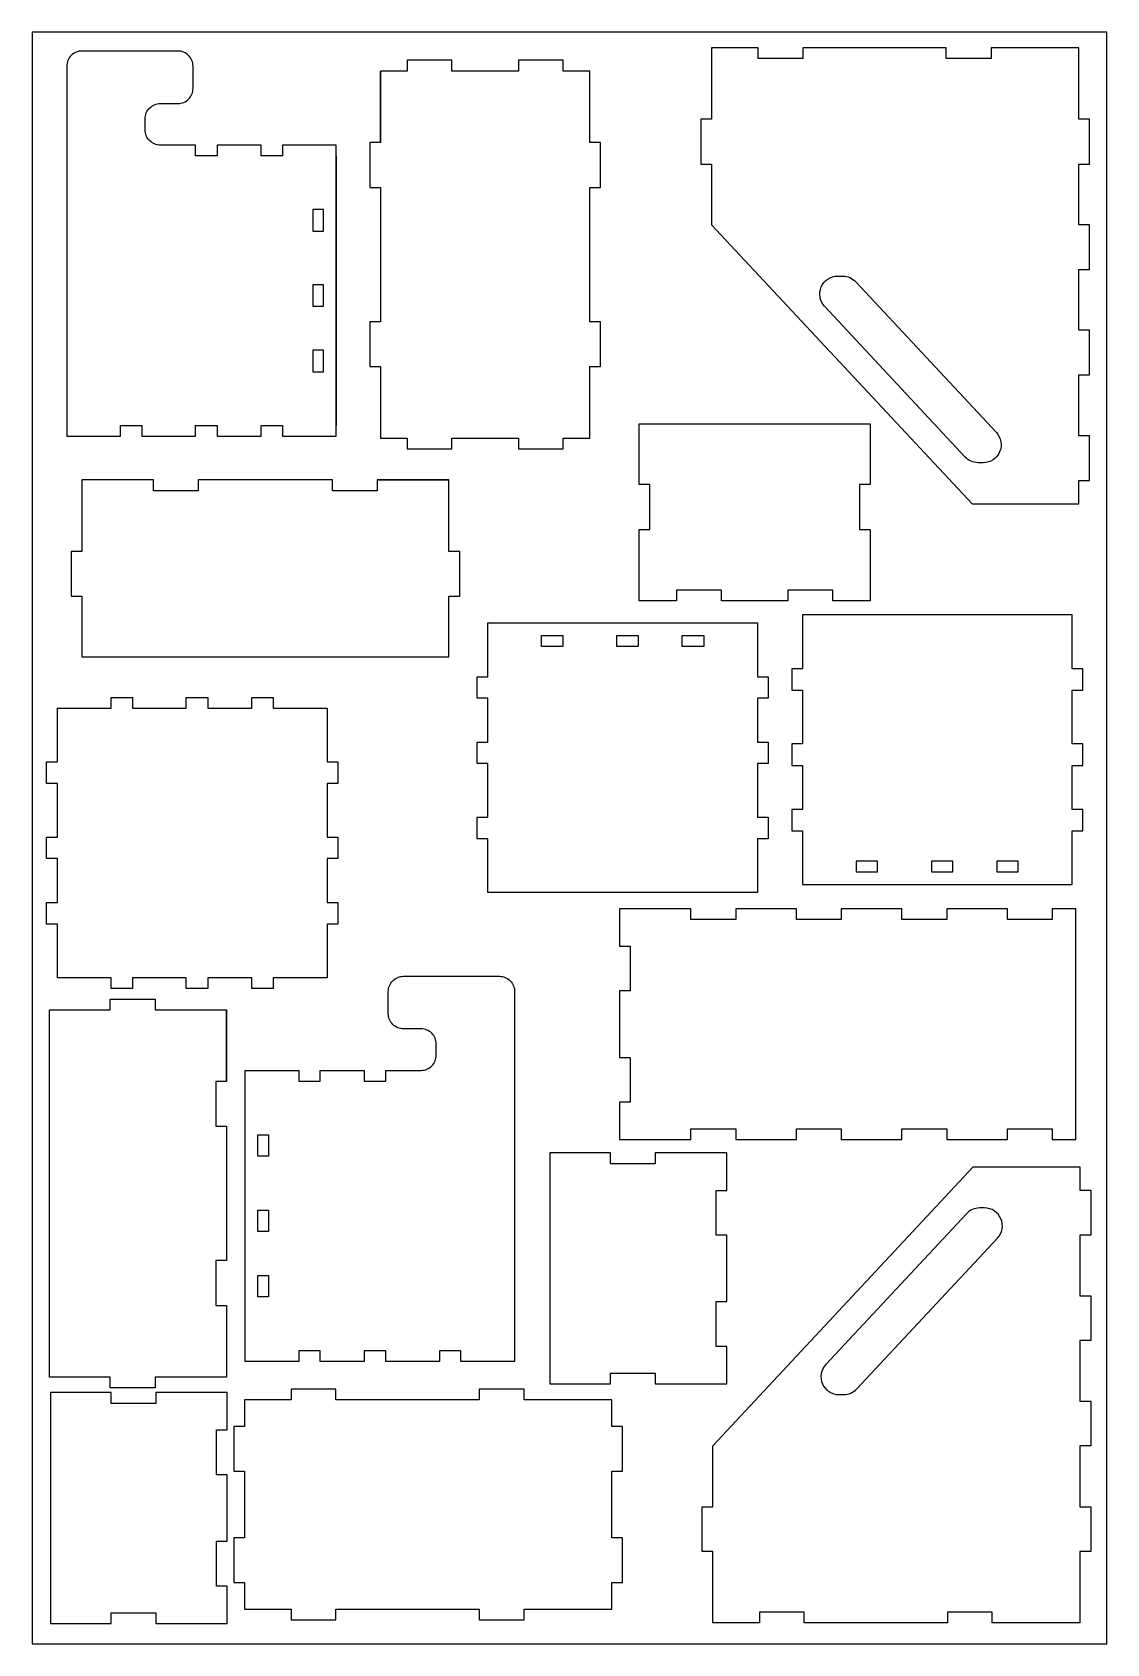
# Model space of a CAD drawing. Header units: millimetres. Extents: x 214 to 814, y 12174 to 13074.
import ezdxf

# ---------------------------------------------------------------- set-up
doc = ezdxf.new("R2010")
doc.units = ezdxf.units.MM
doc.header["$MEASUREMENT"] = 0
for name, color, linetype, true_color in [('Default', 178, 'Continuous', 0x000000), ('Hanging stuff', 5, 'Continuous', 0x0000ff), ('Layer 05', 7, 'Continuous', 0xffffff), ('Little drawers', 15, 'Continuous', 0xa43730)]:
    doc.layers.add(name, color=color, linetype=linetype, true_color=true_color)

msp = doc.modelspace()

# ---------------------------------------------------------------- linework, layer by layer
at = {"layer": 'Default'}
msp.add_lwpolyline([(214.28, 12173.68), (814.28, 12173.68), (814.28, 13073.68), (214.28, 13073.68)], close=True, dxfattribs=at)
at = {"layer": 'Hanging stuff'}
msp.add_line((384.08, 13004.66), (384.08, 12854.11), dxfattribs=at)
for points in [[(233.53, 13010.66), (233.53, 12848.11), (263.53, 12848.11), (263.53, 12854.11), (275.53, 12854.11), (275.53, 12848.11), (305.53, 12848.11), (305.53, 12854.11), (317.53, 12854.11), (317.53, 12848.11), (342.08, 12848.11), (342.08, 12854.11), (354.08, 12854.11), (354.08, 12848.11), (384.08, 12848.11), (384.08, 13010.66), (354.08, 13010.66), (354.08, 13004.66), (342.08, 13004.66), (342.08, 13010.66), (317.53, 13010.66), (317.53, 13004.66), (305.53, 13004.66), (305.53, 13010.66), (285.8, 13010.66, -0.414214), (277.31, 13019.16), (277.31, 13025.34, -0.414214), (285.8, 13033.84), (295.59, 13033.84, 0.414214), (304.09, 13042.33), (304.09, 13054.7, 0.414214), (295.59, 13063.19), (242.03, 13063.19, 0.414214), (233.53, 13054.7), (233.53, 12848.11)], [(483.65, 12493.92), (483.65, 12331.36), (453.65, 12331.36), (453.65, 12337.36), (441.65, 12337.36), (441.65, 12331.36), (411.65, 12331.36), (411.65, 12337.36), (399.65, 12337.36), (399.65, 12331.36), (375.1, 12331.36), (375.1, 12337.36), (363.1, 12337.36), (363.1, 12331.36), (333.1, 12331.36), (333.1, 12493.92), (363.1, 12493.92), (363.1, 12487.92), (375.1, 12487.92), (375.1, 12493.92), (399.65, 12493.92), (399.65, 12487.92), (411.65, 12487.92), (411.65, 12493.92), (431.38, 12493.92, 0.414214), (439.87, 12502.41), (439.87, 12508.6, 0.414214), (431.38, 12517.09), (421.59, 12517.09, -0.414214), (413.09, 12525.58), (413.09, 12537.95, -0.414214), (421.59, 12546.44), (475.15, 12546.44, -0.414214), (483.65, 12537.95), (483.65, 12331.36)]]:
    msp.add_lwpolyline(points, format="xyb", dxfattribs=at)
for points in [[(376.99, 12962.66), (376.99, 12974.66), (370.99, 12974.66), (370.99, 12962.66)], [(376.99, 12920.66), (376.99, 12932.66), (370.99, 12932.66), (370.99, 12920.66)], [(376.99, 12884.11), (376.99, 12896.11), (370.99, 12896.11), (370.99, 12884.11)], [(644.35, 12706.24), (644.35, 12676.24), (638.35, 12676.24), (638.35, 12664.24), (644.35, 12664.24), (644.35, 12639.69), (638.35, 12639.69), (638.35, 12627.69), (644.35, 12627.69), (644.35, 12597.69), (794.9, 12597.69), (794.9, 12627.69), (800.9, 12627.69), (800.9, 12639.69), (794.9, 12639.69), (794.9, 12664.24), (800.9, 12664.24), (800.9, 12676.24), (794.9, 12676.24), (794.9, 12706.24), (800.9, 12706.24), (800.9, 12718.24), (794.9, 12718.24), (794.9, 12748.24), (644.35, 12748.24), (644.35, 12718.24), (638.35, 12718.24), (638.35, 12706.24)], [(468.65, 12635.23), (468.65, 12665.23), (462.65, 12665.23), (462.65, 12677.23), (468.65, 12677.23), (468.65, 12701.78), (462.65, 12701.78), (462.65, 12713.78), (468.65, 12713.78), (468.65, 12743.78), (619.2, 12743.78), (619.2, 12713.78), (625.2, 12713.78), (625.2, 12701.78), (619.2, 12701.78), (619.2, 12677.23), (625.2, 12677.23), (625.2, 12665.23), (619.2, 12665.23), (619.2, 12635.23), (625.2, 12635.23), (625.2, 12623.23), (619.2, 12623.23), (619.2, 12593.23), (468.65, 12593.23), (468.65, 12623.23), (462.65, 12623.23), (462.65, 12635.23)], [(498.65, 12736.68), (510.65, 12736.68), (510.65, 12730.68), (498.65, 12730.68)], [(540.65, 12736.68), (552.65, 12736.68), (552.65, 12730.68), (540.65, 12730.68)], [(577.2, 12736.68), (589.2, 12736.68), (589.2, 12730.68), (577.2, 12730.68)], [(378.88, 12696.2), (378.88, 12666.2), (384.88, 12666.2), (384.88, 12654.2), (378.88, 12654.2), (378.88, 12624.2), (384.88, 12624.2), (384.88, 12612.2), (378.88, 12612.2), (378.88, 12587.64), (384.88, 12587.64), (384.88, 12575.64), (378.88, 12575.64), (378.88, 12545.64), (348.88, 12545.64), (348.88, 12539.64), (336.88, 12539.64), (336.88, 12545.64), (312.32, 12545.64), (312.32, 12539.64), (300.32, 12539.64), (300.32, 12545.64), (270.32, 12545.64), (270.32, 12539.64), (258.32, 12539.64), (258.32, 12545.64), (228.32, 12545.64), (228.32, 12575.64), (222.32, 12575.64), (222.32, 12587.64), (228.32, 12587.64), (228.32, 12612.2), (222.32, 12612.2), (222.32, 12624.2), (228.32, 12624.2), (228.32, 12654.2), (222.32, 12654.2), (222.32, 12666.2), (228.32, 12666.2), (228.32, 12696.2), (258.32, 12696.2), (258.32, 12702.2), (270.32, 12702.2), (270.32, 12696.2), (300.32, 12696.2), (300.32, 12702.2), (312.32, 12702.2), (312.32, 12696.2), (336.88, 12696.2), (336.88, 12702.2), (348.88, 12702.2), (348.88, 12696.2)], [(674.35, 12604.79), (686.35, 12604.79), (686.35, 12610.79), (674.35, 12610.79)], [(716.35, 12604.79), (728.35, 12604.79), (728.35, 12610.79), (716.35, 12610.79)], [(752.9, 12604.79), (764.9, 12604.79), (764.9, 12610.79), (752.9, 12610.79)], [(340.19, 12445.92), (340.19, 12457.92), (346.19, 12457.92), (346.19, 12445.92)], [(340.19, 12403.92), (340.19, 12415.92), (346.19, 12415.92), (346.19, 12403.92)], [(340.19, 12367.36), (340.19, 12379.36), (346.19, 12379.36), (346.19, 12367.36)]]:
    msp.add_lwpolyline(points, close=True, dxfattribs=at)
at = {"layer": 'Layer 05'}
for points in [[(739.09, 12810.22), (798.65, 12810.22), (798.65, 12823.37), (804.65, 12823.37), (804.65, 12848.37), (798.65, 12848.37), (798.65, 12882.28), (804.65, 12882.28), (804.65, 12907.28), (798.65, 12907.28), (798.65, 12941.18), (804.65, 12941.18), (804.65, 12966.18), (798.65, 12966.18), (798.65, 13000.09), (804.65, 13000.09), (804.65, 13025.09), (798.65, 13025.09), (798.65, 13065), (749.65, 13065), (749.65, 13059), (724.65, 13059), (724.65, 13065), (644.65, 13065), (644.56, 13059), (619.65, 13059), (619.65, 13065), (593.65, 13065), (593.65, 13025.09), (587.65, 13025.09), (587.65, 13000.09), (593.65, 13000.09), (593.65, 12966.18)], [(796.97, 12455.29), (796.97, 12584.2), (783.82, 12584.2), (783.82, 12578.2), (758.82, 12578.2), (758.82, 12584.2), (724.91, 12584.2), (724.91, 12578.2), (699.91, 12578.2), (699.91, 12584.2), (666.01, 12584.2), (666.01, 12578.2), (641.01, 12578.2), (641.01, 12584.2), (607.1, 12584.2), (607.1, 12578.2), (582.1, 12578.2), (582.1, 12584.2), (542.19, 12584.2), (542.19, 12563.32), (548.19, 12563.32), (548.19, 12538.32), (542.19, 12538.32), (542.19, 12501.17), (548.19, 12501.17), (548.19, 12476.17), (542.19, 12476.17), (542.19, 12455.29), (582.1, 12455.29), (582.1, 12461.29), (607.1, 12461.29), (607.1, 12455.29), (641.01, 12455.29), (641.01, 12461.29), (666.01, 12461.29), (666.01, 12455.29), (699.91, 12455.29), (699.91, 12461.29), (724.91, 12461.29), (724.91, 12455.29), (758.82, 12455.29), (758.82, 12461.29), (783.82, 12461.29), (783.82, 12455.29)], [(739.76, 12440.1), (799.32, 12440.1), (799.32, 12426.95), (805.32, 12426.95), (805.32, 12401.95), (799.32, 12401.95), (799.32, 12368.05), (805.32, 12368.05), (805.32, 12343.05), (799.32, 12343.05), (799.32, 12309.14), (805.32, 12309.14), (805.32, 12284.14), (799.32, 12284.14), (799.32, 12250.23), (805.32, 12250.23), (805.32, 12225.23), (799.32, 12225.23), (799.32, 12185.33), (750.32, 12185.33), (750.32, 12191.33), (725.32, 12191.33), (725.32, 12185.33), (645.32, 12185.33), (645.23, 12191.33), (620.32, 12191.33), (620.32, 12185.33), (594.32, 12185.33), (594.32, 12225.23), (588.32, 12225.23), (588.32, 12250.23), (594.32, 12250.23), (594.32, 12284.14)], [(224.39, 12313.95), (224.39, 12185.04), (258.3, 12185.04), (258.3, 12191.04), (283.3, 12191.04), (283.3, 12185.04), (323.21, 12185.04), (323.21, 12205.92), (317.21, 12205.92), (317.21, 12230.92), (323.21, 12230.92), (323.21, 12268.07), (317.21, 12268.07), (317.21, 12293.07), (323.21, 12293.07), (323.21, 12313.95), (283.3, 12313.95), (283.3, 12307.95), (258.3, 12307.95), (258.3, 12313.95)], [(383.89, 12315.95), (358.89, 12315.95), (358.89, 12309.95), (332.89, 12309.95), (332.89, 12295.07), (326.89, 12295.07), (326.89, 12270.07), (332.89, 12270.07), (332.89, 12232.92), (326.89, 12232.92), (326.89, 12207.92), (332.89, 12207.92), (332.89, 12193.04), (358.89, 12193.04), (358.89, 12187.04), (383.89, 12187.04), (383.89, 12193.04), (463.89, 12193.04), (463.89, 12187.04), (488.89, 12187.04), (488.89, 12193.04), (537.89, 12193.04), (537.89, 12207.92), (543.89, 12207.92), (543.89, 12232.92), (537.89, 12232.92), (537.89, 12270.07), (543.89, 12270.07), (543.89, 12295.07), (537.89, 12295.07), (537.89, 12309.95), (488.89, 12309.95), (488.89, 12315.95), (463.89, 12315.95), (463.89, 12309.95), (383.89, 12309.95)]]:
    msp.add_lwpolyline(points, close=True, dxfattribs=at)
for points in [[(656.7, 12920.66, -0.655636), (664.01, 12937.48), (666.77, 12937.48, -0.207995), (674.08, 12934.3), (752.62, 12850.09, -0.655636), (745.3, 12833.27), (742.54, 12833.27, -0.207995), (735.23, 12836.45)], [(657.36, 12329.66, 0.655636), (664.68, 12312.84), (667.44, 12312.84, 0.207995), (674.75, 12316.02), (753.29, 12400.24, 0.655636), (745.97, 12417.06), (743.21, 12417.06, 0.207995), (735.9, 12413.88)]]:
    msp.add_lwpolyline(points, format="xyb", close=True, dxfattribs=at)
at = {"layer": 'Little drawers'}
for points in [[(408.71, 13012.02), (402.71, 13012.02), (402.71, 12987.02), (408.71, 12987.02), (408.71, 12912.02), (402.71, 12912.02), (402.71, 12887.02), (408.71, 12887.02), (408.71, 12847.02), (423.58, 12847.02), (423.58, 12841.02), (448.58, 12841.02), (448.58, 12847.02), (485.74, 12847.02), (485.74, 12841.02), (510.74, 12841.02), (510.74, 12847.02), (525.61, 12847.02), (525.61, 12887.02), (531.61, 12887.02), (531.61, 12912.02), (525.61, 12912.02), (525.61, 12987.02), (531.61, 12987.02), (531.61, 13012.02), (525.61, 13012.02), (525.61, 13052.02), (510.74, 13052.02), (510.74, 13058.02), (485.74, 13058.02), (485.74, 13052.02), (448.58, 13052.02), (448.58, 13058.02), (423.58, 13058.02), (423.58, 13052.02), (408.71, 13052.02), (408.71, 13012.02), (408.71, 13052.02)], [(406.96, 12823.65), (406.96, 12817.65), (381.96, 12817.65), (381.96, 12823.65), (306.96, 12823.65), (306.96, 12817.65), (281.96, 12817.65), (281.96, 12823.65), (241.96, 12823.65), (241.96, 12783.74), (235.96, 12783.74), (235.96, 12758.74), (241.96, 12758.74), (241.96, 12724.84), (446.96, 12724.84), (446.96, 12758.74), (452.96, 12758.74), (452.96, 12783.74), (446.96, 12783.74), (446.96, 12823.65), (406.96, 12823.65), (446.96, 12823.65)], [(322.77, 12487.66), (316.77, 12487.66), (316.77, 12462.66), (322.77, 12462.66), (322.77, 12387.66), (316.77, 12387.66), (316.77, 12362.66), (322.77, 12362.66), (322.77, 12322.66), (282.86, 12322.66), (282.86, 12316.66), (257.86, 12316.66), (257.86, 12322.66), (223.96, 12322.66), (223.96, 12527.66), (257.86, 12527.66), (257.86, 12533.66), (282.86, 12533.66), (282.86, 12527.66), (322.77, 12527.66), (322.77, 12487.66), (322.77, 12527.66)]]:
    msp.add_lwpolyline(points, dxfattribs=at)
for points in [[(553.21, 12762.1), (553.21, 12796.01), (559.21, 12796.01), (559.21, 12821.01), (553.21, 12821.01), (553.21, 12854.92), (682.12, 12854.92), (682.12, 12821.01), (676.12, 12821.01), (676.12, 12796.01), (682.12, 12796.01), (682.12, 12756.1), (661.24, 12756.1), (661.24, 12762.1), (636.24, 12762.1), (636.24, 12756.1), (599.09, 12756.1), (599.09, 12762.1), (574.09, 12762.1), (574.09, 12756.1), (553.21, 12756.1)], [(596.09, 12447.77), (562.18, 12447.77), (562.18, 12441.77), (537.18, 12441.77), (537.18, 12447.77), (503.27, 12447.77), (503.27, 12318.87), (537.18, 12318.87), (537.18, 12324.87), (562.18, 12324.87), (562.18, 12318.87), (602.09, 12318.87), (602.09, 12339.74), (596.09, 12339.74), (596.09, 12364.74), (602.09, 12364.74), (602.09, 12401.9), (596.09, 12401.9), (596.09, 12426.9), (602.09, 12426.9), (602.09, 12447.77)]]:
    msp.add_lwpolyline(points, close=True, dxfattribs=at)

doc.saveas('drawing.dxf')
